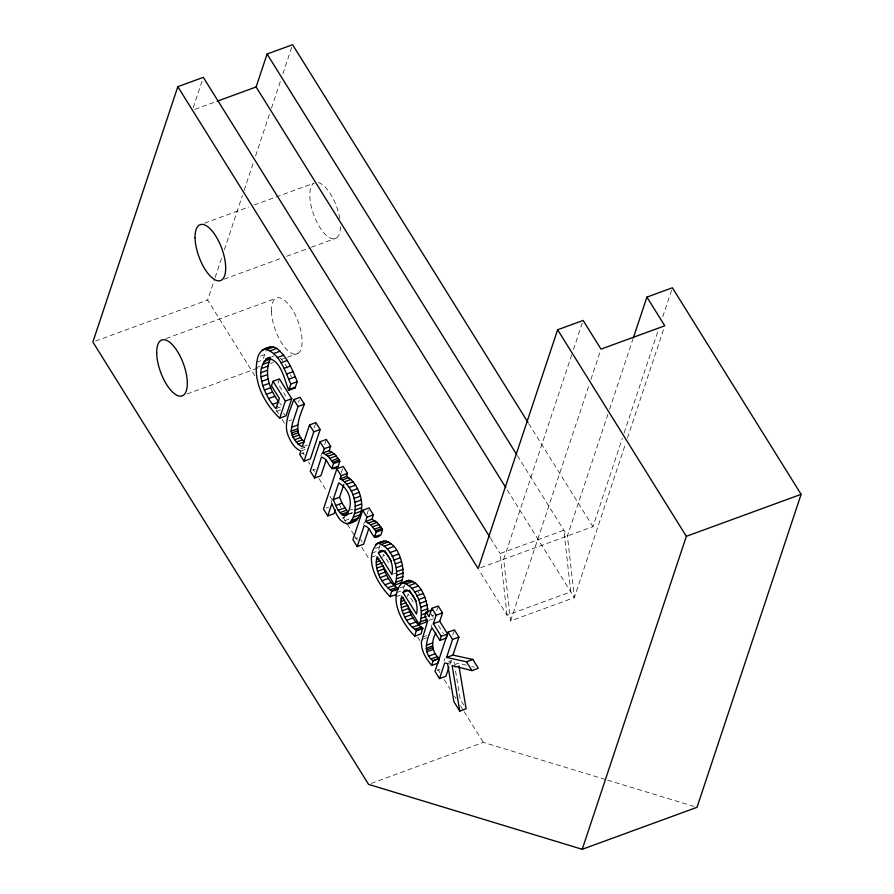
<?xml version="1.0" encoding="UTF-8"?>
<svg xmlns="http://www.w3.org/2000/svg" width="894" height="894" viewBox="0 0 894 894"><rect width="100%" height="100%" fill="white"/><g stroke="black" fill="none" stroke-linecap="round" stroke-linejoin="round"><path stroke-width="0.67" stroke-dasharray="4.47 3.35" d="M263.294 358.595L266.032 350.694M378.609 549.553L380.565 543.954M403.228 589.045L405.183 583.458M382.811 557.018L383.481 554.381L390.108 565.008M407.429 596.51L408.089 593.873L414.715 604.512M193.238 107.671L202.446 79.991M254.824 375.726L207.654 300.038L214.694 278.861M215.13 277.542L222.17 256.377M224.372 249.761L242.419 195.518M244.174 190.232L253.862 161.121M255.617 155.824L269.697 113.493M271.463 108.208L280.705 80.415M282.906 73.811L292.584 44.7M279.42 378.933L277.889 383.504L285.745 396.109M298.428 402.401L299.278 399.864M314.163 427.757L315.884 422.594M320.857 456.052L321.706 453.504M324.678 444.564L326.388 439.446M331.149 502.808L332.02 500.215M341.072 472.971L343.229 466.489M363.556 524.566L364.406 522.007M366.953 514.352L369.077 507.96M431.154 627.297L431.981 624.794M436.641 610.814L438.239 605.987M443.972 661.18L444.843 658.565M452.655 635.075L454.398 629.857M449.794 664.533L451.101 660.621L453.94 661.225L454.398 663.951M571.724 354.75L503.68 559.298L510.597 620.928L574.35 597.605L625.711 443.223M573.479 349.465L582.251 323.069M510.597 620.928L588.721 386.063M590.912 379.469L600.567 350.437M507.256 489.934L574.35 597.605L567.433 535.964L607.819 414.559M609.585 409.284L632.851 339.34M480.715 567.69L592.946 526.644L622.358 438.216M624.113 432.942L657.917 331.328M662.745 316.811L672.4 287.779M627.465 437.948L663.896 328.433M347.028 515.033L353.342 512.195L349.509 513.603M271.888 356.952L273.709 355.812M194.959 109.347L215.778 101.737M204.48 223.187L248.823 206.972M254.041 205.061L314.029 183.114A29.748 12.147 69.9 0 0 319.65 227.076A29.748 12.147 69.9 0 0 340.446 225.545M224.081 279.174L281.465 258.176M286.683 256.265L310.162 247.683M311.47 247.202L336.245 238.139M95.49 341.061L207.654 300.038M166.038 338.558L275.587 298.473M260.422 356.125L264.255 354.717M256.589 362.215L261.696 360.349M256.075 367.725L259.908 366.317M187.103 393.952L260.143 367.233M270.58 363.422L273.184 362.472M281.007 359.6L286.225 357.701M287.533 357.22L297.97 353.398M276 408.569L281.107 406.703M276.469 411.363L280.303 409.955L276.995 405.988M289.198 420.772L291.746 419.845M304.753 445.927L307.312 445M300.842 448.766L304.675 447.369L306.351 448.263M300.82 451.045L305.916 449.179M299.736 454.308L304.832 452.442M312.788 470.222L315.336 469.294M326.031 508.094L328.579 507.166M350.292 510.038L352.839 509.111M342.402 518.218L344.95 517.291M344.704 520.654L348.526 519.258L346.224 516.821M355.488 538.736L358.036 537.808M375.402 548.435L379.235 547.039M371.926 553.14L377.022 551.274M371.546 557.174L375.379 555.777M393.125 574.104L395.684 573.177M400.02 587.928L403.842 586.531M507.021 615.195L500.104 553.554L563.857 530.231L570.774 591.862L507.021 615.195L478.949 570.148M396.534 592.633L401.641 590.766M396.165 596.667L402.535 594.342M431.612 615.832L434.16 614.893M428.964 620.402L434.071 618.536M422.281 637.143L427.377 635.276M422.907 639.188L426.729 637.791M448.542 661.549L451.101 660.621M447.57 663.56L453.94 661.225M437.546 670.411L440.094 669.483M454.644 664.6L458.466 663.203L466.422 665.237M371.166 783.412L483.33 742.389L606.199 779.724M350.794 513.435L352.135 513.167M471.719 666.589L474.368 667.27M607.529 780.127L695.666 806.913M302.418 445.704L304.675 447.369M283.364 413.218L285.164 414.95M280.358 358.047L282.727 360.617M279.744 403.105L281.498 405.194M418.168 591.873L419.252 593.471M528.734 423.622L592.946 526.644M517.347 455.605L567.433 535.964M490.504 538.154L500.104 553.554M431.165 613.876L433.344 617.374M438.362 625.42L443.39 633.488M360.74 539.63L362.171 541.932M463.941 705.232L460.276 699.343L454.621 665.315M276.201 410.033L279.151 414.76M282.102 419.487L285.052 424.225M302.742 452.61L304.217 454.979M308.631 462.075L310.106 464.433M313.056 469.171L314.532 471.529M318.957 478.625L327.059 491.644M330.009 496.371L332.222 499.925M343.274 517.66L354.337 535.405M355.074 536.59L357.287 540.132M361.712 547.229L369.814 560.236M417.733 637.12L419.934 640.663M437.635 669.058L439.837 672.601M444.262 679.697L450.163 689.162M454.588 696.258L456.063 698.627M460.477 705.724L463.427 710.451M464.165 711.635L483.33 742.389M285.152 364.104L288.818 370.786M290.438 374.608L291.533 377.156M339.239 503.825L340.715 507.636M318.309 182.577A29.748 12.147 69.9 0 1 339.821 218.829M271.474 311.201A29.748 12.147 69.9 0 0 294.875 354.18A29.748 12.147 69.9 0 0 293.992 312.431A29.748 12.147 69.9 0 0 271.474 311.201"/><path stroke-width="1.34" d="M335.373 509.893L334.155 513.592L327.774 515.916L331.864 503.613C335.228 510.966 338.748 524.018 348.805 523.638C361.12 511.502 354.415 486.951 340.122 478.782L341.15 475.709L336.859 468.825L343.229 466.489L347.531 473.373L346.503 476.457L340.122 478.782M348.805 523.638C370.462 518.777 361.623 484.157 346.503 476.457M291.109 431.154L292.472 423.264L298.037 406.535L293.746 399.652L300.127 397.316L304.418 404.211C299.769 415.71 292.215 432.126 304.474 441.815L298.104 444.15L292.953 437.267L291.109 431.154L297.49 428.829M432.528 609.775L426.159 612.111L424.795 616.212L427.69 620.861L421.342 642.238L421.823 647.569L423.6 653.067L426.539 658.654L431.567 665.438L433.042 660.99C421.957 652.341 427.053 638.294 431.981 627.756L439.882 640.428L446.262 638.092L447.279 635.019M431.567 665.438L437.937 663.102L439.423 658.666C431.545 652.151 430.863 641.59 435.825 633.041M377.726 543.194C396.668 532.936 407.608 569.713 401.149 582.732L394.779 585.067C400.367 570.953 393.181 547.05 377.726 543.194C362.629 558.091 377.76 584.419 390.175 596.689L396.556 594.354M420.281 621.878L426.661 619.542L425.767 622.235L419.387 624.56C424.974 610.446 417.8 586.542 402.334 582.698C387.247 597.594 402.367 623.911 414.794 636.182L421.163 633.846L422.706 628.057C414.861 623.006 409.921 614.212 407.72 605.305L401.35 607.629C403.552 616.547 408.48 625.342 416.336 630.382L414.794 636.182M390.175 596.689L391.717 590.889C381.291 583.592 373.759 569.545 377.1 556.705L394.779 585.067M401.35 607.629L400.769 601.628L401.719 596.209L419.387 624.56M267.34 358.148C281.364 360.047 284.147 379.268 288.728 390.309L295.109 387.974L297.199 381.693C292.472 369.591 287.153 356.74 276.727 348.414C269.921 344.391 259.718 349.532 257.874 357.052C251.795 379.369 263.596 402.971 279.688 418.146L286.058 415.811L291.746 398.713L279.42 378.933L273.039 381.269L271.519 385.839L279.375 398.445L276 408.569C265.227 397.461 251.326 366.965 269.887 357.209M272.491 404.39L278.872 402.054C269.832 390.186 263.652 373.435 270.312 359.053L263.942 361.388M489.767 536.97L203.318 77.353L177.817 86.684L92.875 342.022L368.563 784.373L582.229 849.3L697.007 807.316L801.125 494.326L672.4 287.779L646.898 297.11L633.287 338.021M505.781 487.565L256.12 86.975L267.082 54.031L292.584 44.7L527.996 422.437M288.728 390.309L290.818 384.029C284.985 371.368 279.833 352.191 264.412 349.196M279.688 418.146L285.365 401.048L273.039 381.269M293.746 399.652C289.902 411.419 282.66 424.65 288.796 437.032C291.276 442.731 294.852 448.52 300.82 451.045L299.736 454.308L304.027 461.192L310.397 458.857L320.175 429.489L315.884 422.594L309.503 424.929L302.206 446.866L298.104 444.15M304.027 461.192L313.794 431.813L309.503 424.929M320.007 441.781L324.298 448.676L322.846 453.034L329.227 450.699L330.679 446.341L326.388 439.446L320.007 441.781L310.24 471.16L314.532 478.044L320.901 475.709L326.109 460.075M314.532 478.044L321.46 457.192C329.674 458.466 328.701 474.457 338.133 466.456L339.843 461.293L339.15 459.985L334.445 453.906L329.227 450.699M331.752 468.78L333.473 463.628L332.769 462.321L328.064 456.231L322.846 453.034M336.859 468.825L323.483 509.032L327.774 515.916M333.205 499.59L338.748 482.939C349.934 488.817 354.437 505.87 345.754 515.503L344.425 515.771C337.865 513.435 335.988 505.211 333.205 499.59L339.586 497.254L343.844 484.447M362.707 510.295L366.998 517.179L365.545 521.548L371.926 519.213L373.368 514.855L369.077 507.96L362.707 510.295L352.929 539.674L357.22 546.558L363.601 544.222L368.809 528.589M357.22 546.558L364.16 525.706C372.373 526.979 371.401 542.96 380.833 534.958L382.543 529.807L381.839 528.499L377.145 522.409L371.926 519.213M374.452 537.294L376.173 532.142L375.469 530.835L370.764 524.744L365.545 521.548M439.882 640.428L441.245 636.327L447.626 633.991L439.725 621.319L442.53 612.882L438.239 605.987L431.869 608.322L429.053 616.759L426.159 612.111M441.245 636.327L433.344 623.654L436.16 615.206L431.869 608.322M448.017 632.181L452.543 639.445L446.553 657.459L452.923 655.123L458.913 637.109L454.398 629.857L448.017 632.181L434.998 671.349L439.513 678.602L445.894 676.266L448.933 667.136M439.513 678.602L444.72 662.946L447.57 663.56L453.895 701.678L459.773 711.099L466.143 708.763L458.913 665.885M646.898 297.11L664.778 325.796L601.014 349.118L583.134 320.432L557.632 329.763L478.167 568.629L177.817 86.684M582.229 849.3L686.346 536.311L557.632 329.763M378.363 552.928L380.095 550.67L382.408 550.458C390.041 555.319 394.131 565.779 391.851 574.574L378.363 552.928L383.459 551.062M402.971 592.42L404.703 590.174L407.016 589.951C414.648 594.812 418.738 605.283 416.47 614.066L402.971 592.42L408.077 590.554M384.096 540.87L375.815 544.234M427.913 612.424C427.176 600.388 421.879 583.011 408.714 580.362L400.434 583.726M270.781 346.861L261.853 350.426M217.086 101.257L256.12 86.975M267.284 349.308L273.653 346.984M270.357 350.75L276.727 348.414M273.709 353.543L280.09 351.219M265.507 359.287L270.603 357.421M277.241 357.6L283.621 355.276M262.635 364.439L269.005 362.115M261.607 368.462L267.976 366.127M280.828 362.819L287.197 360.483M261.137 372.619L267.518 370.284M284.013 368.384L290.394 366.048M261.204 376.899L267.585 374.575M261.786 381.313L268.155 378.978M286.762 374.005L293.143 371.669M262.802 385.683L269.172 383.347M288.952 379.179L295.322 376.855M264.278 390.063L270.658 387.728M290.818 384.029L297.199 381.693M266.211 394.388L272.592 392.053M288.349 389.683L294.718 387.359L295.109 387.974M268.569 398.579L274.95 396.254M285.365 401.048L291.746 398.713M298.037 406.535L304.418 404.211M291.332 427.377L297.713 425.052M291.41 433.132L297.78 430.796M291.992 435.11L298.361 432.774M292.953 437.267L299.334 434.931M313.794 431.813L320.175 429.489M294.405 439.792L300.786 437.457M296.115 442.139L302.496 439.814M324.298 448.676L330.679 446.341M325.729 454.532L332.099 452.196M328.064 456.231L334.445 453.906M330.031 458.253L336.412 455.929M331.786 460.689L338.167 458.354M332.769 462.321L339.15 459.985M333.473 463.628L339.843 461.293M331.529 468.422L338.133 466.456M341.15 475.709L347.531 473.373M342.324 479.966L348.694 477.642M344.603 481.71L350.973 479.374M346.917 484.146L353.298 481.81M349.23 487.42L355.611 485.096M351.219 490.996L357.6 488.66M352.795 494.684L359.176 492.348M353.968 498.483L360.349 496.148M335.663 505.512L342.044 503.177L347.878 511.983L341.497 514.318M354.739 502.394L361.12 500.059M338.301 510.273L344.682 507.937M355.086 506.283L361.467 503.959M339.932 512.62L346.313 510.284M355.019 510.027L361.399 507.691M342.994 515.369L348.101 513.502M344.425 515.771L346.973 514.843M354.538 513.625L360.908 511.29M353.622 517.067L360.003 514.732M352.281 520.241L358.65 517.905M346.682 523.862L357.041 520.096M366.998 517.179L373.368 514.855M368.429 523.035L374.798 520.71M370.764 524.744L377.145 522.409M372.731 526.767L379.112 524.432M374.485 529.203L380.866 526.868M375.469 530.835L381.839 528.499M376.173 532.142L382.543 529.807M374.228 536.925L379.324 535.059M379.916 543.183L386.297 540.848M382.297 544.144L388.678 541.809M384.744 546.044L391.125 543.708M387.27 548.871L393.651 546.536M389.873 552.637L396.254 550.302M376.441 559.342L378.989 558.415M376.162 562.136L379.984 560.728M392.041 556.426L398.422 554.09M376.251 565.064L382.632 562.728M393.807 560.169L400.188 557.834M376.732 568.137L383.113 565.801C385.314 574.719 390.242 583.514 398.098 588.554L398.344 588.956M395.193 563.924L401.562 561.6M377.559 571.288L383.939 568.953M396.187 567.768L402.557 565.433M378.721 574.451L385.102 572.115M380.207 577.613L386.588 575.278M396.768 571.579L403.149 569.254M396.914 575.255L403.295 572.92M382.017 580.776L388.398 578.44M396.567 578.843L402.937 576.507M384.912 584.855L391.293 582.53M395.662 582.385L402.043 580.05M387.683 587.85L394.064 585.514M402.334 582.698L408.714 580.362M404.535 582.676L410.916 580.34M390.041 589.828L396.411 587.503M406.915 583.637L413.285 581.312M391.717 590.889L398.098 588.554M391.963 591.292L397.07 589.425M409.363 585.536L415.732 583.201M411.888 588.364L418.258 586.039M414.492 592.13L420.862 589.805M401.048 598.846L403.607 597.907M400.769 601.628L404.591 600.232M416.66 595.918L423.03 593.594M400.87 604.556L405.965 602.69M418.426 599.662L424.806 597.326M419.8 603.428L426.181 601.092M402.177 610.781L408.558 608.456M420.795 607.261L427.176 604.936M403.339 613.943L409.709 611.608M404.826 617.106L411.195 614.77M421.387 611.071L427.768 608.747M406.636 620.268L413.006 617.933M421.532 614.748L425.354 613.351M421.175 618.335L426.282 616.469M409.53 624.358L415.911 622.023M436.16 615.206L442.53 612.882M412.302 627.342L418.671 625.007M414.648 629.32L421.029 626.996M433.344 623.654L439.725 621.319M416.336 630.382L422.706 628.057M416.582 630.784L422.963 628.46M686.346 536.311L801.125 494.326M426.259 645.267L432.64 642.942M426.036 648.374L432.417 646.049M452.543 639.445L458.913 637.109M426.27 649.994L432.651 647.669M426.829 651.771L433.21 649.435M429.031 656.006L435.412 653.67M431.176 658.912L437.557 656.576M432.797 660.588L439.166 658.263M433.042 660.99L439.423 658.666M446.553 657.459L466.467 661.784L472.848 659.459L478.346 668.287L471.976 670.623L452.085 665.538L459.773 711.099M353.063 521.526L355.186 521.303M452.923 655.123L472.848 659.459M267.082 54.031L516.609 454.42M466.467 661.784L471.976 670.623M384.733 550.592L391.125 560.851M409.351 590.085L416.459 601.483M339.586 497.254L342.044 503.177M195.06 237.692A29.748 12.147 69.9 0 0 218.371 280.85A29.748 12.147 69.9 0 0 217.678 239.301A29.748 12.147 69.9 0 0 195.06 237.692M156.696 353.186A29.748 12.147 69.9 0 0 180.107 396.165A29.748 12.147 69.9 0 0 179.213 354.426A29.748 12.147 69.9 0 0 156.696 353.186"/></g></svg>
